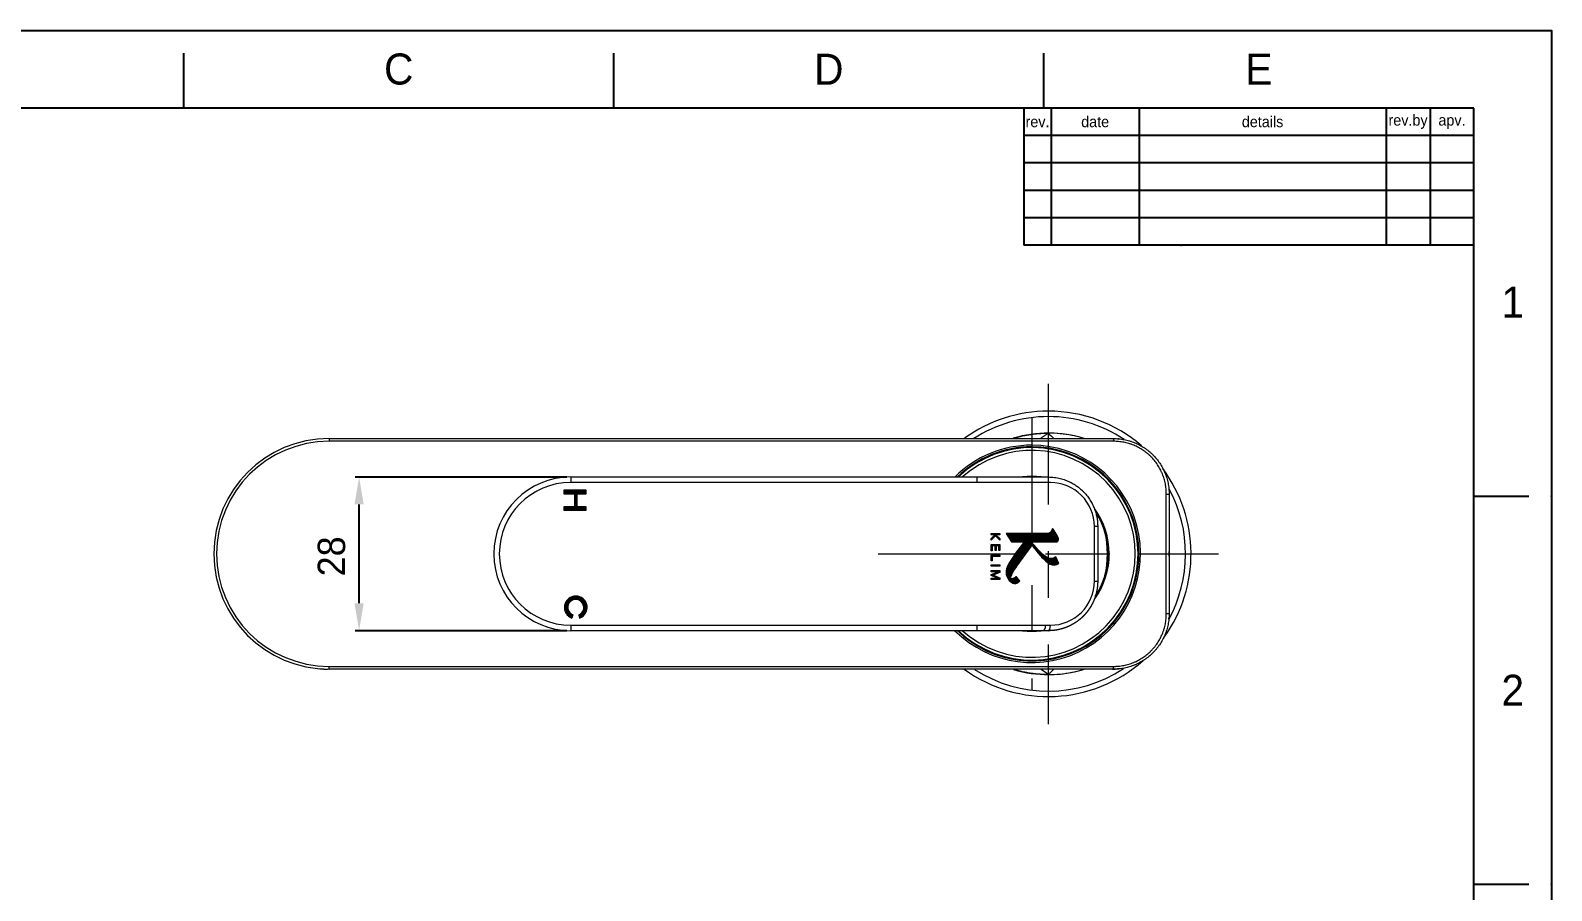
# Model space of a CAD drawing. Extents: x 8750 to 9170, y -15794 to -15200.
# Drawn here: x 8892.7 to 9169.8, y -15356.4 to -15199.7 of the extents above; entities that cross this region are included whole.
import ezdxf

# ---------------------------------------------------------------- set-up
doc = ezdxf.new("R2010")
doc.units = 0
doc.header["$MEASUREMENT"] = 0
doc.linetypes.add('CENTER', pattern=[47.5, 22, -8.5, 8.5, -8.5])
doc.linetypes.add('HIDDEN2', pattern=[4.7625, 3.175, -1.5875])
doc.layers.get('0').update_dxf_attribs({"linetype": 'CONTINUOUS'})
doc.layers.get('DEFPOINTS').update_dxf_attribs({"linetype": 'CONTINUOUS'})
doc.layers.add('1', color=4, linetype='HIDDEN2', lineweight=13)
doc.layers.add('5', color=2, linetype='CONTINUOUS', lineweight=9)
doc.layers.add('FORM', color=7, linetype='CONTINUOUS')
doc.layers.add('TEXT', color=2, linetype='CONTINUOUS')
doc.styles.get("Standard").update_dxf_attribs({"font": 'Gulim.ttf'})
doc.dimstyles.new('STANDARD$0', dxfattribs={"dimtxt": 3.5, "dimasz": 2.5, "dimexe": 0.7, "dimexo": 0.7, "dimgap": 0.5, "dimtad": 3, "dimdec": 4, "dimdsep": 46, "dimtxsty": 'Standard', "dimcen": 0, "dimclrd": 2, "dimclre": 2, "dimclrt": 4, "dimadec": 0, "dimazin": 0, "dimtp": 0.2, "dimtm": 0.1, "dimtfac": 0.5, "dimtdec": 4, "dimtmove": 1, "dimatfit": 3, "dimfxl": 0, "dimtolj": 1, "dimarcsym": 0})
pattern_1 = [(315, (20837.16543, -4198.61843), (0.08838834765, 0.08838834765), [])]

# ---------------------------------------------------------------- blocks, each defined once
blk = doc.blocks.new('*D12')
at = {"layer": '5', "color": 2, "lineweight": -2}
for p, q in [((8990.45, -15281.05), (8951.91, -15281.05)), ((8952.61, -15304.05), (8952.61, -15286.05)), ((8990.45, -15309.05), (8951.91, -15309.05))]:
    blk.add_line(p, q, dxfattribs=at)
at = {"layer": '5', "color": 2}
for points in [[(8951.77, -15286.05), (8953.44, -15286.05), (8952.61, -15281.05)], [(8951.77, -15304.05), (8953.44, -15304.05), (8952.61, -15309.05)]]:
    blk.add_solid(points, dxfattribs=at)
at = {"layer": 'DEFPOINTS', "color": 0}
for p in [(8952.61, -15281.05), (8991.15, -15281.05), (8991.15, -15309.05)]:
    blk.add_point(p, dxfattribs=at)
at = {"layer": '5', "color": 4, "insert": (8947.6, -15295.51), "char_height": 5, "attachment_point": 5, "rotation": 90}
blk.add_mtext('\\A1;28', dxfattribs=at)

msp = doc.modelspace()

# ---------------------------------------------------------------- hatches: boundary and pattern name
at = {"layer": '5', "linetype": 'Continuous'}
h = msp.add_hatch(dxfattribs=at)
h.set_pattern_fill('ANSI31', color=256, scale=0.21, angle=-90)
h.set_pattern_definition([(315, (29559.00006, 252.030964), (0.018561553006, 0.018561553006), [])])
h.paths.add_polyline_path([(8991.845, -15286.495), (8989.922, -15286.495), (8989.922, -15287.121), (8993.989, -15287.121), (8993.989, -15286.495), (8992.313, -15286.495), (8992.313, -15284.104), (8993.989, -15284.104), (8993.989, -15283.478), (8989.922, -15283.478), (8989.922, -15284.104), (8991.845, -15284.104)])
at = {"layer": '5'}
h = msp.add_hatch(dxfattribs=at)
h.set_pattern_fill('ANSI31', color=256, angle=-90)
h.set_pattern_definition(pattern_1)
h.paths.add_polyline_path([(9068.443, -15291.559), (9067.728, -15291.559), (9067.728, -15291.321), (9069.33, -15291.321), (9069.33, -15291.559), (9068.615, -15291.559), (9069.33, -15292.261), (9069.33, -15292.56), (9068.536, -15291.769), (9067.728, -15292.562), (9067.728, -15292.263)])
h = msp.add_hatch(dxfattribs=at)
h.set_pattern_fill('ANSI31', color=256, angle=-90)
h.set_pattern_definition(pattern_1)
h.paths.add_polyline_path([(9069.131, -15294.469), (9069.131, -15293.599), (9068.66, -15293.599), (9068.66, -15294.446), (9068.458, -15294.446), (9068.458, -15293.599), (9067.931, -15293.599), (9067.931, -15294.487), (9067.728, -15294.487), (9067.728, -15293.363), (9069.33, -15293.363), (9069.33, -15294.469)])
h = msp.add_hatch(dxfattribs=at)
h.set_pattern_fill('ANSI31', color=256, angle=-90)
h.set_pattern_definition(pattern_1)
h.paths.add_polyline_path([(9067.728, -15295.285), (9069.33, -15295.285), (9069.33, -15295.522), (9067.931, -15295.522), (9067.931, -15296.297), (9067.728, -15296.297)])
h = msp.add_hatch(dxfattribs=at)
h.set_pattern_fill('ANSI31', color=256, angle=-90)
h.set_pattern_definition(pattern_1)
h.paths.add_polyline_path([(9067.726, -15297.079), (9069.33, -15297.079), (9069.33, -15297.313), (9067.726, -15297.313)])
h = msp.add_hatch(dxfattribs=at)
h.set_pattern_fill('ANSI31', color=256, angle=-90)
h.set_pattern_definition(pattern_1)
h.paths.add_polyline_path([(9067.728, -15299.491), (9068.949, -15299.491), (9067.728, -15299.008), (9067.728, -15298.81), (9068.943, -15298.332), (9067.728, -15298.332), (9067.728, -15298.094), (9069.331, -15298.094), (9069.331, -15298.421), (9068.088, -15298.914), (9069.331, -15299.399), (9069.331, -15299.732), (9067.728, -15299.732)])
at = {"layer": '5', "linetype": 'Continuous'}
h = msp.add_hatch(dxfattribs=at)
h.set_pattern_fill('ANSI31', color=256, scale=0.2, angle=-90)
h.set_pattern_definition([(315, (28586.029007, -507.26458), (0.01767766953, 0.01767766953), [])])
h.paths.add_polyline_path([(8992.631, -15306.153), (8992.775, -15306.74, 5.7439115), (8991.382, -15306.74), (8991.526, -15306.153, -5.0937924)])

# ---------------------------------------------------------------- linework, layer by layer
for p, q in [((8920.658, -15213.835), (8920.658, -15203.835)), ((8999.001, -15213.835), (8999.001, -15203.835)), ((9077.345, -15213.835), (9077.345, -15203.835)), ((9155.688, -15213.835), (8763.971, -15213.835)), ((9155.688, -15779.492), (9155.688, -15213.835)), ((9155.688, -15284.542), (9165.688, -15284.542)), ((9155.688, -15355.249), (9165.688, -15355.249))]:
    msp.add_line(p, q)
at = {"color": 2, "lineweight": 0}
for p, q in [((9067.728, -15291.559), (9067.728, -15291.321)), ((9067.728, -15291.321), (9069.33, -15291.321)), ((9067.728, -15292.263), (9068.443, -15291.559)), ((9068.443, -15291.559), (9067.728, -15291.559)), ((9068.536, -15291.769), (9067.728, -15292.562)), ((9067.728, -15292.562), (9067.728, -15292.263)), ((9069.33, -15292.56), (9068.536, -15291.769)), ((9069.33, -15291.559), (9068.615, -15291.559)), ((9068.615, -15291.559), (9069.33, -15292.261)), ((9069.33, -15291.321), (9069.33, -15291.559)), ((9069.33, -15292.261), (9069.33, -15292.56))]:
    msp.add_line(p, q, dxfattribs=at)
msp.add_lwpolyline([(8749.829, -15199.694), (9169.829, -15199.694), (9169.829, -15793.633), (8749.829, -15793.633)], close=True)
for points in [[(9069.131, -15294.469), (9069.131, -15293.599), (9068.66, -15293.599), (9068.66, -15294.446), (9068.458, -15294.446), (9068.458, -15293.599), (9067.931, -15293.599), (9067.931, -15294.487), (9067.728, -15294.487), (9067.728, -15293.363), (9069.33, -15293.363), (9069.33, -15294.469), (9069.131, -15294.469)], [(9067.728, -15295.285), (9069.33, -15295.285), (9069.33, -15295.522), (9067.931, -15295.522), (9067.931, -15296.297), (9067.728, -15296.297), (9067.728, -15295.285)], [(9067.726, -15297.079), (9069.33, -15297.079), (9069.33, -15297.313), (9067.726, -15297.313), (9067.726, -15297.079)], [(9067.728, -15299.491), (9068.949, -15299.491), (9067.728, -15299.008), (9067.728, -15298.81), (9068.943, -15298.332), (9067.728, -15298.332), (9067.728, -15298.094), (9069.331, -15298.094), (9069.331, -15298.421), (9068.088, -15298.914), (9069.331, -15299.399), (9069.331, -15299.732), (9067.728, -15299.732), (9067.728, -15299.491)]]:
    msp.add_lwpolyline(points, dxfattribs=at)
msp.add_open_spline([(9073.757, -15292.857), (9072.466, -15292.857), (9071.471, -15292.857), (9071.471, -15292.857), (9071.471, -15292.857), (9070.473, -15291.344), (9070.473, -15291.344), (9070.473, -15291.344), (9077.682, -15291.344), (9077.682, -15291.344), (9078.148, -15291.344), (9078.453, -15291.24), (9078.607, -15291.033), (9078.757, -15290.828), (9078.862, -15290.619), (9078.924, -15290.406), (9078.924, -15290.406), (9079.498, -15291.284), (9079.498, -15291.284), (9079.619, -15291.465), (9079.724, -15291.641), (9079.814, -15291.813), (9079.936, -15292.043), (9079.997, -15292.255), (9079.997, -15292.448), (9079.997, -15292.721), (9079.831, -15292.857), (9079.498, -15292.857), (9079.498, -15292.857), (9075.076, -15292.857), (9075.076, -15292.857), (9075.454, -15293.325), (9075.842, -15293.784), (9076.243, -15294.235), (9076.703, -15294.755), (9077.579, -15295.627), (9078.291, -15295.867), (9078.712, -15296.002), (9079.171, -15295.901), (9079.497, -15295.604), (9079.497, -15295.604), (9080.091, -15296.833), (9080.091, -15296.833), (9079.59, -15297.156), (9078.956, -15297.184), (9078.429, -15296.904), (9077.87, -15296.614), (9077.017, -15295.744), (9076.627, -15295.283), (9076.129, -15294.692), (9075.648, -15294.087), (9075.187, -15293.466), (9075.187, -15293.466), (9072.436, -15297.27), (9072.436, -15297.27), (9072.151, -15297.707), (9071.888, -15298.131), (9071.649, -15298.539), (9071.43, -15298.958), (9071.322, -15299.3), (9071.322, -15299.565), (9071.322, -15299.567), (9071.322, -15299.57), (9071.322, -15299.572), (9071.361, -15299.577), (9071.402, -15299.579), (9071.443, -15299.579), (9071.773, -15299.579), (9072.062, -15299.415), (9072.242, -15299.164), (9072.242, -15299.164), (9072.94, -15299.992), (9072.94, -15299.992), (9072.94, -15299.992), (9072.824, -15300.184), (9072.449, -15300.367), (9072.17, -15300.505), (9071.779, -15300.531), (9071.422, -15300.233), (9071.422, -15300.233), (9070.715, -15299.725), (9070.542, -15299.016), (9070.481, -15298.806), (9070.45, -15298.571), (9070.45, -15298.31), (9070.45, -15298.009), (9070.58, -15297.597), (9070.843, -15297.074), (9071.444, -15295.874), (9072.839, -15294.017), (9073.757, -15292.857)], degree=3, knots=[0, 0, 0, 0, 1, 1, 1, 2, 2, 2, 3, 3, 3, 4, 4, 4, 5, 5, 5, 6, 6, 6, 7, 7, 7, 8, 8, 8, 9, 9, 9, 10, 10, 10, 11, 11, 11, 12, 12, 12, 13, 13, 13, 14, 14, 14, 15, 15, 15, 16, 16, 16, 17, 17, 17, 18, 18, 18, 19, 19, 19, 20, 20, 20, 21, 21, 21, 22, 22, 22, 23, 23, 23, 24, 24, 24, 25, 25, 25, 26, 26, 26, 27, 27, 27, 28, 28, 28, 29, 29, 29, 30, 30, 30, 30], dxfattribs=at)
for p in [(9102.345, -15238.835), (9169.829, -15284.542), (9169.829, -15355.249)]:
    msp.add_point(p)
at = {"layer": '1', "color": 1, "linetype": 'CENTER', "lineweight": 13}
for p, q in [((9078.156, -15264.049), (9078.156, -15326.049)), ((9075.152, -15270.249), (9075.152, -15319.849)), ((9047.156, -15295.049), (9109.156, -15295.049)), ((9050.352, -15295.049), (9099.952, -15295.049))]:
    msp.add_line(p, q, dxfattribs=at)
at = {"layer": '1', "color": 7, "linetype": 'Continuous', "lineweight": 18}
for p, q in [((8947.152, -15274.049), (9090.018, -15274.049)), ((9064.857, -15278.488), (9065.144, -15278.488)), ((9085.16, -15278.488), (9085.447, -15278.488)), ((8991.151, -15281.049), (9065.14, -15281.049)), ((9065.14, -15281.049), (9077.253, -15281.049)), ((9077.253, -15281.049), (9078.151, -15281.049)), ((9100.152, -15284.163), (9100.152, -15305.936)), ((9092.34, -15286.162), (9092.328, -15285.818)), ((9093.901, -15290.265), (9093.864, -15289.564)), ((9087.151, -15290.049), (9087.151, -15300.049)), ((9093.864, -15300.535), (9093.901, -15299.833)), ((9092.328, -15304.281), (9092.34, -15303.936)), ((9065.14, -15309.049), (8991.151, -15309.049)), ((9077.253, -15309.049), (9065.14, -15309.049)), ((9078.151, -15309.049), (9077.253, -15309.049)), ((9065.144, -15311.61), (9064.857, -15311.61)), ((9085.447, -15311.61), (9085.16, -15311.61)), ((9090.018, -15316.049), (8947.152, -15316.049)), ((9090.018, -15316.049), (9090.018, -15316.049))]:
    msp.add_line(p, q, dxfattribs=at)
at = {"layer": '1', "color": 1, "linetype": 'Continuous', "lineweight": 13}
for p, q in [((8947.152, -15274.049), (8947.152, -15274.549)), ((9090.02, -15274.549), (8947.152, -15274.549)), ((8991.151, -15281.049), (8991.151, -15282.049)), ((9064.386, -15278.971), (9064.118, -15278.971)), ((9065.14, -15281.049), (9065.14, -15282.049)), ((9086.185, -15278.971), (9085.918, -15278.971)), ((9065.14, -15282.049), (8991.151, -15282.049)), ((9077.644, -15282.049), (9065.14, -15282.049)), ((9078.541, -15282.049), (9077.644, -15282.049)), ((9099.652, -15305.938), (9099.652, -15284.161)), ((9087.151, -15290.049), (9086.541, -15290.049)), ((9086.541, -15300.049), (9086.541, -15290.049)), ((9086.541, -15300.049), (9087.151, -15300.049)), ((8991.151, -15308.049), (8991.151, -15309.049)), ((8991.151, -15308.049), (9065.14, -15308.049)), ((9065.14, -15308.049), (9077.644, -15308.049)), ((9065.14, -15308.049), (9065.14, -15309.049)), ((9077.644, -15308.049), (9078.541, -15308.049)), ((9064.118, -15311.128), (9064.386, -15311.128)), ((9085.918, -15311.128), (9086.185, -15311.128)), ((8947.152, -15316.049), (8947.152, -15315.549)), ((8947.152, -15315.549), (9090.02, -15315.549))]:
    msp.add_line(p, q, dxfattribs=at)
at = {"layer": '1', "color": 7, "linetype": 'Continuous', "lineweight": 18}
for centre, radius, start, end in [((9078.156, -15295.049), 26, 90, 125.92125), ((9078.156, -15295.049), 26, 49.24687, 90), ((9078.156, -15295.049), 22, 72.66375, 106.88062), ((8947.152, -15295.049), 21, 90, 270), ((9075.152, -15295.049), 19.8, 90, 135.00562), ((9075.152, -15295.049), 19.8, 225, 90), ((9075.152, -15295.049), 19.5, 90, 134.15625), ((9075.152, -15295.049), 19.5, 225.84938, 90), ((9075.152, -15295.049), 19.35, 226.35, 133.65), ((8991.151, -15295.049), 14, 90, 180), ((9078.156, -15295.049), 26, 324.27, 36.6975), ((9075.152, -15295.049), 13.9, 326.12063, 32.49), ((8991.151, -15295.049), 14, 180, 270), ((9078.156, -15295.049), 22, 0, 1.11375), ((9078.156, -15295.049), 22, 358.88625, 0), ((9078.156, -15295.049), 26, 233.90438, 311.56313), ((9078.156, -15295.049), 22, 253.305, 287.33625)]:
    msp.add_arc(centre, radius, start, end, dxfattribs=at)
at = {"layer": '1', "color": 1, "linetype": 'Continuous', "lineweight": 13}
for centre, radius, start, end in [((9078.156, -15295.049), 25, 90, 122.90625), ((9078.156, -15295.049), 25, 56.49187, 90), ((8947.152, -15295.049), 20.5, 90, 270), ((9075.152, -15295.049), 18.85, 227.96438, 132.03563), ((9075.152, -15295.049), 14.1, 83.17125, 96.82312), ((8991.151, -15295.049), 13, 90, 270), ((9078.156, -15295.049), 25, 331.39125, 28.17), ((9075.152, -15295.049), 14.1, 324.3375, 35.9775), ((9075.152, -15295.049), 14.1, 263.17688, 276.82875), ((9078.156, -15295.049), 25, 237.40313, 303.22688)]:
    msp.add_arc(centre, radius, start, end, dxfattribs=at)
at = {"layer": '1', "color": 7, "linetype": 'Continuous', "lineweight": 18}
msp.add_ellipse((9074.307, -15295.049), major_axis=(0, 16.126), ratio=0.9063078, start_param=4.4623825, end_param=4.9623956, dxfattribs=at)
at = {"layer": '1', "color": 1, "linetype": 'Continuous', "lineweight": 13}
for centre in [(9077.253, -15308.049), (9078.151, -15308.049)]:
    msp.add_ellipse(centre, major_axis=(0, 1), ratio=0.3907311, start_param=3.1415927, end_param=4.712389, dxfattribs=at)
at = {"layer": '1', "color": 7, "linetype": 'Continuous', "lineweight": 18}
for points, degree, knots in [([(9071.941, -15273.948), (9072.888, -15273.67), (9075.985, -15273.054), (9078.151, -15273.054)], 2, [0, 0, 0, 0.3139525, 1, 1, 1]), ([(9084.362, -15273.949), (9083.73, -15273.763), (9081.69, -15273.262), (9079.591, -15273.053), (9078.152, -15273.053)], 3, [0, 0, 0, 0, 0.3140113, 1, 1, 1, 1]), ([(9090.018, -15274.049), (9090.018, -15274.049), (9090.018, -15274.053), (9090.018, -15274.062), (9090.019, -15274.066), (9090.019, -15274.076), (9090.019, -15274.082), (9090.019, -15274.1), (9090.019, -15274.116), (9090.019, -15274.143), (9090.019, -15274.153), (9090.019, -15274.174), (9090.019, -15274.185), (9090.019, -15274.219), (9090.019, -15274.244), (9090.019, -15274.285), (9090.019, -15274.3), (9090.02, -15274.328), (9090.02, -15274.358), (9090.02, -15274.388), (9090.02, -15274.42), (9090.02, -15274.436), (9090.02, -15274.46), (9090.02, -15274.472), (9090.02, -15274.484), (9090.02, -15274.492), (9090.02, -15274.497), (9090.02, -15274.517), (9090.02, -15274.533), (9090.02, -15274.549)], 3, [0, 0, 0, 0, 0.125, 0.125, 0.1875, 0.1875, 0.25, 0.25, 0.375, 0.375, 0.4375, 0.4375, 0.5, 0.5, 0.625, 0.625, 0.6875, 0.6875, 0.75, 0.8125, 0.8125, 0.875, 0.875, 0.90625, 0.921875, 0.921875, 0.9375, 0.9375, 1, 1, 1, 1]), ([(9090.018, -15274.049), (9090.018, -15274.049), (9090.019, -15274.049), (9090.019, -15274.049), (9090.019, -15274.049), (9090.019, -15274.049)], 3, [0, 0, 0, 0, 0.6890841, 0.6890841, 1, 1, 1, 1]), ([(9090.019, -15274.049), (9090.021, -15274.049), (9090.024, -15274.049), (9090.029, -15274.049), (9090.037, -15274.049), (9090.055, -15274.049), (9090.092, -15274.049), (9090.165, -15274.049), (9090.311, -15274.051), (9090.602, -15274.06), (9090.85, -15274.077), (9091.344, -15274.123), (9091.671, -15274.17), (9092.319, -15274.296), (9092.641, -15274.375), (9093.039, -15274.495), (9093.119, -15274.52), (9093.277, -15274.572), (9093.357, -15274.599), (9093.593, -15274.683), (9093.748, -15274.742), (9094.208, -15274.932), (9094.507, -15275.074), (9095.09, -15275.384), (9095.373, -15275.554), (9095.787, -15275.83), (9095.923, -15275.925), (9096.124, -15276.074), (9096.19, -15276.124), (9096.322, -15276.227), (9096.387, -15276.279), (9096.582, -15276.438), (9096.708, -15276.547), (9096.894, -15276.715), (9096.956, -15276.772), (9097.077, -15276.887), (9097.137, -15276.946), (9097.431, -15277.24), (9097.652, -15277.484), (9098.07, -15277.993), (9098.266, -15278.257), (9098.632, -15278.803), (9098.802, -15279.085), (9099.038, -15279.523), (9099.113, -15279.671), (9099.22, -15279.897), (9099.255, -15279.973), (9099.323, -15280.126), (9099.356, -15280.202), (9099.516, -15280.586), (9099.627, -15280.898), (9099.819, -15281.53), (9099.899, -15281.85), (9100.027, -15282.499), (9100.075, -15282.827), (9100.123, -15283.327), (9100.135, -15283.494), (9100.146, -15283.744), (9100.149, -15283.828), (9100.151, -15283.953), (9100.152, -15284.016), (9100.152, -15284.089), (9100.152, -15284.126), (9100.152, -15284.144), (9100.152, -15284.152), (9100.152, -15284.157), (9100.152, -15284.16), (9100.152, -15284.163)], 3, [0, 0, 0, 0, 0.0004883, 0.0004883, 0.0009766, 0.0019531, 0.0039063, 0.0078125, 0.015625, 0.03125, 0.0625, 0.0625, 0.125, 0.125, 0.1875, 0.1875, 0.203125, 0.203125, 0.21875, 0.21875, 0.25, 0.25, 0.3125, 0.3125, 0.375, 0.375, 0.40625, 0.40625, 0.421875, 0.421875, 0.4375, 0.4375, 0.46875, 0.46875, 0.484375, 0.484375, 0.5, 0.5, 0.5625, 0.5625, 0.625, 0.625, 0.6875, 0.6875, 0.71875, 0.71875, 0.734375, 0.734375, 0.75, 0.75, 0.8125, 0.8125, 0.875, 0.875, 0.9375, 0.9375, 0.96875, 0.96875, 0.984375, 0.984375, 0.9921875, 0.9960938, 0.9980469, 0.9990234, 0.9995117, 0.9995117, 1, 1, 1, 1]), ([(9078.151, -15281.049), (9078.539, -15281.049), (9078.916, -15281.075), (9079.64, -15281.166), (9079.988, -15281.232), (9080.65, -15281.397), (9080.966, -15281.495), (9081.563, -15281.715), (9081.844, -15281.837), (9082.373, -15282.096), (9082.621, -15282.233), (9083.083, -15282.516), (9083.298, -15282.662), (9083.696, -15282.956), (9083.879, -15283.104), (9084.133, -15283.325), (9084.214, -15283.398), (9084.331, -15283.506), (9084.388, -15283.561), (9084.452, -15283.623), (9084.483, -15283.654), (9084.499, -15283.67), (9084.507, -15283.678), (9084.511, -15283.682), (9084.513, -15283.683), (9084.514, -15283.684), (9084.514, -15283.685), (9084.514, -15283.685), (9084.514, -15283.685), (9084.514, -15283.685), (9084.734, -15283.905), (9084.941, -15284.135), (9085.328, -15284.61), (9085.508, -15284.857), (9085.84, -15285.362), (9085.992, -15285.622), (9086.268, -15286.151), (9086.392, -15286.421), (9086.612, -15286.968), (9086.707, -15287.245), (9086.87, -15287.802), (9086.938, -15288.083), (9087.045, -15288.646), (9087.085, -15288.928), (9087.138, -15289.49), (9087.151, -15289.771), (9087.151, -15290.049)], 3, [0, 0, 0, 0, 0.0625, 0.0625, 0.125, 0.125, 0.1875, 0.1875, 0.25, 0.25, 0.3125, 0.3125, 0.375, 0.375, 0.4375, 0.4375, 0.46875, 0.46875, 0.484375, 0.4921875, 0.4960937, 0.4980469, 0.4990234, 0.4995117, 0.4997559, 0.4998779, 0.499939, 0.4999695, 0.4999695, 0.5, 0.5, 0.5625, 0.5625, 0.625, 0.625, 0.6875, 0.6875, 0.75, 0.75, 0.8125, 0.8125, 0.875, 0.875, 0.9375, 0.9375, 1, 1, 1, 1]), ([(9099.652, -15284.161), (9099.668, -15284.161), (9099.684, -15284.161), (9099.709, -15284.161), (9099.717, -15284.161), (9099.733, -15284.161), (9099.741, -15284.161), (9099.765, -15284.161), (9099.781, -15284.161), (9099.813, -15284.162), (9099.843, -15284.162), (9099.873, -15284.162), (9099.902, -15284.162), (9099.916, -15284.162), (9099.957, -15284.162), (9099.982, -15284.162), (9100.016, -15284.162), (9100.027, -15284.162), (9100.048, -15284.162), (9100.058, -15284.162), (9100.085, -15284.163), (9100.101, -15284.163), (9100.12, -15284.163), (9100.125, -15284.163), (9100.135, -15284.163), (9100.139, -15284.163), (9100.148, -15284.163), (9100.152, -15284.163), (9100.152, -15284.163)], 3, [0, 0, 0, 0, 0.0625, 0.0625, 0.09375, 0.09375, 0.125, 0.125, 0.1875, 0.1875, 0.25, 0.3125, 0.3125, 0.375, 0.375, 0.5, 0.5, 0.5625, 0.5625, 0.625, 0.625, 0.75, 0.75, 0.8125, 0.8125, 0.875, 0.875, 1, 1, 1, 1]), ([(9087.151, -15300.049), (9087.151, -15300.065), (9087.151, -15300.095), (9087.15, -15300.141), (9087.15, -15300.187), (9087.149, -15300.233), (9087.148, -15300.279), (9087.146, -15300.324), (9087.145, -15300.37), (9087.143, -15300.416), (9087.141, -15300.462), (9087.139, -15300.508), (9087.136, -15300.555), (9087.134, -15300.601), (9087.131, -15300.647), (9087.128, -15300.693), (9087.124, -15300.739), (9087.121, -15300.785), (9087.117, -15300.831), (9087.112, -15300.878), (9087.108, -15300.924), (9087.103, -15300.97), (9087.099, -15301.016), (9087.093, -15301.063), (9087.088, -15301.109), (9087.082, -15301.155), (9087.077, -15301.201), (9087.071, -15301.248), (9087.064, -15301.294), (9087.058, -15301.34), (9087.051, -15301.386), (9087.044, -15301.433), (9087.036, -15301.479), (9087.029, -15301.525), (9087.021, -15301.572), (9087.013, -15301.618), (9087.005, -15301.664), (9086.996, -15301.71), (9086.987, -15301.757), (9086.978, -15301.803), (9086.969, -15301.849), (9086.959, -15301.895), (9086.95, -15301.942), (9086.939, -15301.988), (9086.929, -15302.034), (9086.919, -15302.08), (9086.908, -15302.126), (9086.897, -15302.172), (9086.885, -15302.218), (9086.874, -15302.264), (9086.862, -15302.31), (9086.85, -15302.356), (9086.838, -15302.402), (9086.825, -15302.448), (9086.812, -15302.494), (9086.799, -15302.54), (9086.786, -15302.586), (9086.772, -15302.632), (9086.758, -15302.678), (9086.744, -15302.723), (9086.73, -15302.769), (9086.715, -15302.815), (9086.7, -15302.86), (9086.685, -15302.906), (9086.67, -15302.951), (9086.654, -15302.997), (9086.639, -15303.042), (9086.622, -15303.087), (9086.606, -15303.133), (9086.589, -15303.178), (9086.572, -15303.223), (9086.555, -15303.268), (9086.538, -15303.313), (9086.52, -15303.358), (9086.502, -15303.403), (9086.484, -15303.448), (9086.466, -15303.493), (9086.447, -15303.538), (9086.428, -15303.583), (9086.409, -15303.627), (9086.389, -15303.672), (9086.37, -15303.716), (9086.35, -15303.761), (9086.33, -15303.805), (9086.309, -15303.849), (9086.288, -15303.893), (9086.267, -15303.938), (9086.246, -15303.982), (9086.225, -15304.026), (9086.203, -15304.069), (9086.181, -15304.113), (9086.159, -15304.157), (9086.136, -15304.2), (9086.113, -15304.244), (9086.09, -15304.287), (9086.067, -15304.331), (9086.044, -15304.374), (9086.02, -15304.417), (9085.996, -15304.46), (9085.972, -15304.503), (9085.947, -15304.546), (9085.922, -15304.588), (9085.897, -15304.631), (9085.872, -15304.674), (9085.846, -15304.716), (9085.821, -15304.758), (9085.795, -15304.8), (9085.768, -15304.842), (9085.742, -15304.884), (9085.715, -15304.926), (9085.688, -15304.968), (9085.66, -15305.009), (9085.633, -15305.051), (9085.605, -15305.092), (9085.577, -15305.133), (9085.549, -15305.175), (9085.52, -15305.216), (9085.491, -15305.256), (9085.462, -15305.297), (9085.433, -15305.338), (9085.404, -15305.378), (9085.374, -15305.418), (9085.344, -15305.459), (9085.313, -15305.499), (9085.283, -15305.538), (9085.252, -15305.578), (9085.221, -15305.618), (9085.19, -15305.657), (9085.158, -15305.697), (9085.127, -15305.736), (9085.095, -15305.775), (9085.063, -15305.814), (9085.03, -15305.852), (9084.997, -15305.891), (9084.964, -15305.929), (9084.931, -15305.967), (9084.898, -15306.006), (9084.864, -15306.043), (9084.83, -15306.081), (9084.796, -15306.119), (9084.762, -15306.156), (9084.727, -15306.193), (9084.692, -15306.231), (9084.657, -15306.267), (9084.622, -15306.304), (9084.586, -15306.341), (9084.551, -15306.377), (9084.515, -15306.413), (9084.479, -15306.449), (9084.443, -15306.485), (9084.406, -15306.52), (9084.368, -15306.556), (9084.331, -15306.592), (9084.292, -15306.628), (9084.253, -15306.665), (9084.213, -15306.701), (9084.173, -15306.737), (9084.132, -15306.774), (9084.091, -15306.811), (9084.049, -15306.847), (9084.006, -15306.884), (9083.963, -15306.921), (9083.919, -15306.957), (9083.875, -15306.994), (9083.83, -15307.031), (9083.784, -15307.068), (9083.738, -15307.105), (9083.691, -15307.142), (9083.644, -15307.179), (9083.596, -15307.215), (9083.547, -15307.252), (9083.497, -15307.289), (9083.447, -15307.326), (9083.397, -15307.362), (9083.345, -15307.399), (9083.293, -15307.436), (9083.24, -15307.472), (9083.187, -15307.508), (9083.133, -15307.545), (9083.078, -15307.581), (9083.023, -15307.617), (9082.967, -15307.652), (9082.91, -15307.688), (9082.853, -15307.723), (9082.795, -15307.759), (9082.736, -15307.794), (9082.676, -15307.829), (9082.616, -15307.864), (9082.555, -15307.898), (9082.494, -15307.932), (9082.431, -15307.966), (9082.368, -15308), (9082.305, -15308.033), (9082.24, -15308.067), (9082.175, -15308.099), (9082.11, -15308.132), (9082.043, -15308.164), (9081.976, -15308.196), (9081.908, -15308.228), (9081.839, -15308.259), (9081.77, -15308.29), (9081.7, -15308.32), (9081.629, -15308.35), (9081.558, -15308.38), (9081.486, -15308.409), (9081.413, -15308.437), (9081.339, -15308.466), (9081.265, -15308.493), (9081.19, -15308.521), (9081.115, -15308.547), (9081.038, -15308.574), (9080.961, -15308.599), (9080.883, -15308.625), (9080.805, -15308.649), (9080.726, -15308.673), (9080.646, -15308.697), (9080.565, -15308.719), (9080.484, -15308.742), (9080.402, -15308.763), (9080.32, -15308.784), (9080.237, -15308.804), (9080.153, -15308.824), (9080.068, -15308.843), (9079.983, -15308.861), (9079.897, -15308.878), (9079.811, -15308.895), (9079.723, -15308.911), (9079.636, -15308.926), (9079.547, -15308.94), (9079.458, -15308.954), (9079.369, -15308.967), (9079.278, -15308.979), (9079.187, -15308.99), (9079.096, -15309), (9079.004, -15309.009), (9078.911, -15309.017), (9078.818, -15309.025), (9078.724, -15309.031), (9078.63, -15309.037), (9078.535, -15309.041), (9078.44, -15309.045), (9078.344, -15309.047), (9078.247, -15309.049), (9078.183, -15309.049), (9078.151, -15309.049)], 3, [0, 0, 0, 0, 0.0031291, 0.0062607, 0.0093948, 0.0125314, 0.0156706, 0.0188124, 0.0219567, 0.0251036, 0.0282532, 0.0314053, 0.0345601, 0.0377175, 0.0408775, 0.0440402, 0.0472056, 0.0503737, 0.0535445, 0.056718, 0.0598942, 0.0630731, 0.0662548, 0.0694393, 0.0726266, 0.0758166, 0.0790094, 0.0822051, 0.0854036, 0.0886049, 0.091809, 0.095016, 0.0982259, 0.1014387, 0.1046544, 0.107873, 0.1110945, 0.1143189, 0.1175463, 0.1207766, 0.12401, 0.1272462, 0.1304855, 0.1337278, 0.1369731, 0.1402214, 0.1434728, 0.1467272, 0.1499847, 0.1532453, 0.1565089, 0.1597756, 0.1630455, 0.1663184, 0.1695945, 0.1728738, 0.1761562, 0.1794417, 0.1827304, 0.1860224, 0.1893175, 0.1926158, 0.1959173, 0.1992221, 0.2025301, 0.2058414, 0.2091559, 0.2124737, 0.2157948, 0.2191192, 0.2224469, 0.225778, 0.2291123, 0.23245, 0.235791, 0.2391354, 0.2424832, 0.2458344, 0.2491889, 0.2525469, 0.2559083, 0.259273, 0.2626413, 0.266013, 0.2693881, 0.2727667, 0.2761488, 0.2795343, 0.2829234, 0.286316, 0.289712, 0.2931117, 0.2965148, 0.2999215, 0.3033318, 0.3067456, 0.310163, 0.313584, 0.3170086, 0.3204368, 0.3238686, 0.3273041, 0.3307432, 0.3341859, 0.3376323, 0.3410824, 0.3445361, 0.3479935, 0.3514546, 0.3549195, 0.358388, 0.3618603, 0.3653363, 0.368816, 0.3722995, 0.3757868, 0.3792778, 0.3827726, 0.3862712, 0.3897736, 0.3932799, 0.3967899, 0.4003037, 0.4038214, 0.407343, 0.4108684, 0.4143977, 0.4179308, 0.4214678, 0.4250087, 0.4285535, 0.4321023, 0.4356549, 0.4392115, 0.442772, 0.4463364, 0.4499048, 0.4534772, 0.4570535, 0.4606339, 0.4642182, 0.4678065, 0.4713988, 0.4749951, 0.4785954, 0.4821998, 0.4858082, 0.4894207, 0.4929832, 0.4965824, 0.5002183, 0.5038909, 0.5076003, 0.5113464, 0.5151293, 0.5189489, 0.5228054, 0.5266986, 0.5306287, 0.5345955, 0.5385993, 0.5426398, 0.5467173, 0.5508315, 0.5549827, 0.5591708, 0.5633957, 0.5676576, 0.5719563, 0.576292, 0.5806646, 0.5850742, 0.5895207, 0.5940042, 0.5985246, 0.603082, 0.6076763, 0.6123077, 0.616976, 0.6216814, 0.6264237, 0.6312031, 0.6360195, 0.6408729, 0.6457633, 0.6506907, 0.6556552, 0.6606568, 0.6656954, 0.670771, 0.6758838, 0.6810336, 0.6862204, 0.6914444, 0.6967054, 0.7020035, 0.7073387, 0.712711, 0.7181204, 0.7235669, 0.7290505, 0.7345712, 0.7401291, 0.745724, 0.7513561, 0.7570253, 0.7627317, 0.7684752, 0.7742558, 0.7800736, 0.7859285, 0.7918206, 0.7977498, 0.8037162, 0.8097197, 0.8157604, 0.8218383, 0.8279533, 0.8341056, 0.8402949, 0.8465215, 0.8527853, 0.8590862, 0.8654243, 0.8717997, 0.8782122, 0.8846619, 0.8911488, 0.8976729, 0.9042342, 0.9108327, 0.9174684, 0.9241413, 0.9308515, 0.9375988, 0.9443834, 0.9512052, 0.9580642, 0.9649604, 0.9718939, 0.9788646, 0.9858725, 0.9929176, 1, 1, 1, 1]), ([(9100.152, -15305.936), (9100.152, -15305.939), (9100.152, -15305.941), (9100.152, -15305.947), (9100.152, -15305.954), (9100.152, -15305.973), (9100.152, -15306.009), (9100.152, -15306.082), (9100.15, -15306.229), (9100.141, -15306.52), (9100.123, -15306.768), (9100.077, -15307.262), (9100.029, -15307.588), (9099.901, -15308.236), (9099.822, -15308.557), (9099.701, -15308.956), (9099.676, -15309.035), (9099.624, -15309.194), (9099.597, -15309.273), (9099.512, -15309.509), (9099.452, -15309.664), (9099.262, -15310.124), (9099.12, -15310.423), (9098.808, -15311.004), (9098.637, -15311.288), (9098.361, -15311.701), (9098.265, -15311.836), (9098.116, -15312.037), (9098.065, -15312.103), (9097.962, -15312.235), (9097.91, -15312.3), (9097.751, -15312.494), (9097.641, -15312.621), (9097.473, -15312.806), (9097.416, -15312.868), (9097.3, -15312.989), (9097.242, -15313.048), (9096.947, -15313.342), (9096.702, -15313.563), (9096.192, -15313.979), (9095.928, -15314.174), (9095.382, -15314.539), (9095.099, -15314.709), (9094.661, -15314.943), (9094.512, -15315.018), (9094.286, -15315.125), (9094.21, -15315.16), (9094.057, -15315.228), (9093.98, -15315.26), (9093.596, -15315.419), (9093.284, -15315.53), (9092.652, -15315.72), (9092.332, -15315.8), (9091.683, -15315.927), (9091.354, -15315.975), (9090.854, -15316.022), (9090.687, -15316.033), (9090.437, -15316.044), (9090.353, -15316.047), (9090.228, -15316.049), (9090.165, -15316.05), (9090.092, -15316.05), (9090.055, -15316.05), (9090.037, -15316.049), (9090.029, -15316.049), (9090.024, -15316.049), (9090.021, -15316.049), (9090.019, -15316.049)], 3, [0, 0, 0, 0, 0.0004883, 0.0004883, 0.0009766, 0.0019531, 0.0039063, 0.0078125, 0.015625, 0.03125, 0.0625, 0.0625, 0.125, 0.125, 0.1875, 0.1875, 0.203125, 0.203125, 0.21875, 0.21875, 0.25, 0.25, 0.3125, 0.3125, 0.375, 0.375, 0.40625, 0.40625, 0.421875, 0.421875, 0.4375, 0.4375, 0.46875, 0.46875, 0.484375, 0.484375, 0.5, 0.5, 0.5625, 0.5625, 0.625, 0.625, 0.6875, 0.6875, 0.71875, 0.71875, 0.734375, 0.734375, 0.75, 0.75, 0.8125, 0.8125, 0.875, 0.875, 0.9375, 0.9375, 0.96875, 0.96875, 0.984375, 0.984375, 0.9921875, 0.9960938, 0.9980469, 0.9990234, 0.9995117, 0.9995117, 1, 1, 1, 1]), ([(9099.652, -15305.938), (9099.668, -15305.938), (9099.684, -15305.938), (9099.709, -15305.937), (9099.717, -15305.937), (9099.733, -15305.937), (9099.741, -15305.937), (9099.765, -15305.937), (9099.781, -15305.937), (9099.813, -15305.937), (9099.843, -15305.937), (9099.873, -15305.937), (9099.902, -15305.937), (9099.916, -15305.937), (9099.957, -15305.937), (9099.982, -15305.937), (9100.016, -15305.936), (9100.027, -15305.936), (9100.048, -15305.936), (9100.058, -15305.936), (9100.085, -15305.936), (9100.101, -15305.936), (9100.12, -15305.936), (9100.125, -15305.936), (9100.135, -15305.936), (9100.139, -15305.936), (9100.148, -15305.936), (9100.152, -15305.936), (9100.152, -15305.936)], 3, [0, 0, 0, 0, 0.0625, 0.0625, 0.09375, 0.09375, 0.125, 0.125, 0.1875, 0.1875, 0.25, 0.3125, 0.3125, 0.375, 0.375, 0.5, 0.5, 0.5625, 0.5625, 0.625, 0.625, 0.75, 0.75, 0.8125, 0.8125, 0.875, 0.875, 1, 1, 1, 1]), ([(9100.152, -15305.936), (9100.152, -15305.936), (9100.152, -15305.936), (9100.152, -15305.936), (9100.152, -15305.936), (9100.152, -15305.936)], 3, [0, 0, 0, 0, 0.7196863, 0.7196863, 1, 1, 1, 1]), ([(9078.152, -15317.045), (9075.986, -15317.045), (9072.888, -15316.429), (9071.941, -15316.15)], 2, [0, 0, 0, 0.6859298, 1, 1, 1]), ([(9078.152, -15317.046), (9079.591, -15317.046), (9081.69, -15316.837), (9083.73, -15316.336), (9084.362, -15316.15)], 3, [0, 0, 0, 0, 0.6859887, 1, 1, 1, 1]), ([(9090.018, -15316.049), (9090.018, -15316.049), (9090.018, -15316.043), (9090.019, -15316.024), (9090.019, -15316.005), (9090.019, -15315.998), (9090.019, -15315.982), (9090.019, -15315.966), (9090.019, -15315.946), (9090.019, -15315.925), (9090.019, -15315.914), (9090.019, -15315.879), (9090.019, -15315.854), (9090.019, -15315.813), (9090.019, -15315.799), (9090.02, -15315.77), (9090.02, -15315.755), (9090.02, -15315.71), (9090.02, -15315.679), (9090.02, -15315.639), (9090.02, -15315.631), (9090.02, -15315.618), (9090.02, -15315.614), (9090.02, -15315.606), (9090.02, -15315.602), (9090.02, -15315.582), (9090.02, -15315.566), (9090.02, -15315.549)], 3, [0, 0, 0, 0, 0.125, 0.25, 0.25, 0.3125, 0.3125, 0.375, 0.4375, 0.4375, 0.5, 0.5, 0.625, 0.625, 0.6875, 0.6875, 0.75, 0.75, 0.875, 0.875, 0.90625, 0.90625, 0.921875, 0.921875, 0.9375, 0.9375, 1, 1, 1, 1]), ([(9090.019, -15316.049), (9090.019, -15316.049), (9090.019, -15316.049), (9090.019, -15316.049), (9090.018, -15316.049), (9090.018, -15316.049)], 3, [0, 0, 0, 0, 0.3109158, 0.3109158, 1, 1, 1, 1])]:
    msp.add_open_spline(points, degree=degree, knots=knots, dxfattribs=at)
for points, degree in [([(9078.152, -15273.053), (9076.735, -15274.05)], 1), ([(9078.152, -15273.053), (9078.485, -15273.386), (9078.818, -15273.718), (9079.151, -15274.05)], 3), ([(9090.018, -15274.049), (9090.018, -15274.049), (9090.018, -15274.049), (9090.018, -15274.049)], 3), ([(9090.972, -15274.087), (9090.886, -15274.09), (9090.8, -15274.093)], 2), ([(9100.152, -15284.163), (9100.152, -15284.163), (9100.152, -15284.163), (9100.152, -15284.163)], 3), ([(9100.152, -15305.936), (9100.152, -15305.936), (9100.152, -15305.936), (9100.152, -15305.936)], 3), ([(9100.113, -15306.883), (9100.111, -15306.789), (9100.109, -15306.695)], 2), ([(8945.452, -15315.975), (8946.136, -15316.043), (8946.824, -15316.042)], 2), ([(9078.152, -15317.046), (9077.679, -15316.713), (9077.207, -15316.381), (9076.735, -15316.048)], 3), ([(9078.152, -15317.046), (9079.151, -15316.048)], 1), ([(9090.8, -15316.006), (9090.886, -15316.009), (9090.972, -15316.012)], 2)]:
    msp.add_open_spline(points, degree=degree, dxfattribs=at)
at = {"layer": '1', "color": 1, "linetype": 'Continuous', "lineweight": 13}
for points, knots in [([(9099.652, -15284.161), (9099.652, -15284.081), (9099.652, -15284.002), (9099.649, -15283.842), (9099.646, -15283.763), (9099.636, -15283.524), (9099.625, -15283.366), (9099.58, -15282.895), (9099.535, -15282.585), (9099.415, -15281.971), (9099.341, -15281.667), (9099.161, -15281.068), (9099.056, -15280.771), (9098.906, -15280.406), (9098.875, -15280.333), (9098.81, -15280.187), (9098.777, -15280.115), (9098.675, -15279.899), (9098.604, -15279.758), (9098.381, -15279.34), (9098.22, -15279.071), (9097.873, -15278.551), (9097.687, -15278.299), (9097.29, -15277.815), (9097.079, -15277.581), (9096.8, -15277.301), (9096.743, -15277.246), (9096.628, -15277.136), (9096.569, -15277.082), (9096.392, -15276.921), (9096.272, -15276.817), (9096.087, -15276.666), (9096.025, -15276.616), (9095.899, -15276.519), (9095.709, -15276.375), (9095.515, -15276.238), (9095.121, -15275.976), (9094.851, -15275.815), (9094.296, -15275.52), (9094.011, -15275.385), (9093.573, -15275.205), (9093.425, -15275.149), (9093.2, -15275.069), (9093.124, -15275.044), (9092.973, -15274.994), (9092.897, -15274.971), (9092.518, -15274.857), (9092.211, -15274.782), (9091.594, -15274.663), (9091.283, -15274.619), (9090.655, -15274.56), (9090.339, -15274.547), (9090.02, -15274.549)], [0, 0, 0, 0, 0.015625, 0.015625, 0.03125, 0.03125, 0.0625, 0.0625, 0.125, 0.125, 0.1875, 0.1875, 0.25, 0.25, 0.265625, 0.265625, 0.28125, 0.28125, 0.3125, 0.3125, 0.375, 0.375, 0.4375, 0.4375, 0.5, 0.5, 0.515625, 0.515625, 0.53125, 0.53125, 0.5625, 0.5625, 0.578125, 0.578125, 0.59375, 0.625, 0.625, 0.6875, 0.6875, 0.75, 0.75, 0.78125, 0.78125, 0.796875, 0.796875, 0.8125, 0.8125, 0.875, 0.875, 0.9375, 0.9375, 1, 1, 1, 1]), ([(9086.541, -15290.049), (9086.541, -15287.949), (9085.683, -15285.877), (9082.714, -15282.908), (9080.643, -15282.049), (9078.541, -15282.049)], [0, 0, 0, 0, 0.5, 0.5, 1, 1, 1, 1]), ([(9078.541, -15308.049), (9080.642, -15308.049), (9082.713, -15307.191), (9085.683, -15304.222), (9086.541, -15302.151), (9086.541, -15300.049)], [0, 0, 0, 0, 0.5, 0.5, 1, 1, 1, 1]), ([(9090.02, -15315.549), (9090.1, -15315.55), (9090.18, -15315.55), (9090.339, -15315.547), (9090.419, -15315.544), (9090.657, -15315.534), (9090.815, -15315.524), (9091.286, -15315.48), (9091.597, -15315.435), (9092.211, -15315.316), (9092.515, -15315.242), (9093.115, -15315.064), (9093.411, -15314.959), (9093.777, -15314.81), (9093.85, -15314.779), (9093.996, -15314.715), (9094.068, -15314.682), (9094.284, -15314.581), (9094.426, -15314.51), (9094.844, -15314.288), (9095.113, -15314.127), (9095.635, -15313.781), (9095.886, -15313.596), (9096.372, -15313.2), (9096.606, -15312.99), (9096.887, -15312.711), (9096.942, -15312.654), (9097.052, -15312.539), (9097.107, -15312.481), (9097.267, -15312.304), (9097.372, -15312.184), (9097.523, -15312), (9097.573, -15311.937), (9097.671, -15311.812), (9097.816, -15311.622), (9097.952, -15311.428), (9098.216, -15311.035), (9098.377, -15310.765), (9098.674, -15310.211), (9098.809, -15309.927), (9098.99, -15309.489), (9099.047, -15309.341), (9099.127, -15309.116), (9099.153, -15309.041), (9099.202, -15308.89), (9099.226, -15308.814), (9099.34, -15308.434), (9099.415, -15308.128), (9099.536, -15307.511), (9099.581, -15307.2), (9099.64, -15306.573), (9099.654, -15306.256), (9099.652, -15305.938)], [0, 0, 0, 0, 0.015625, 0.015625, 0.03125, 0.03125, 0.0625, 0.0625, 0.125, 0.125, 0.1875, 0.1875, 0.25, 0.25, 0.265625, 0.265625, 0.28125, 0.28125, 0.3125, 0.3125, 0.375, 0.375, 0.4375, 0.4375, 0.5, 0.5, 0.515625, 0.515625, 0.53125, 0.53125, 0.5625, 0.5625, 0.578125, 0.578125, 0.59375, 0.625, 0.625, 0.6875, 0.6875, 0.75, 0.75, 0.78125, 0.78125, 0.796875, 0.796875, 0.8125, 0.8125, 0.875, 0.875, 0.9375, 0.9375, 1, 1, 1, 1])]:
    msp.add_open_spline(points, degree=3, knots=knots, dxfattribs=at)
msp.add_open_spline([(9089.862, -15316.049), (9090.181, -15316.049), (9090.499, -15316.034), (9090.817, -15316.005)], degree=3, dxfattribs=at)
at = {"layer": '5', "linetype": 'Continuous'}
for p, q in [((9070.543, -15291.344), (9072.056, -15292.857)), ((9070.679, -15291.657), (9071.879, -15292.857)), ((9070.72, -15291.344), (9072.232, -15292.857)), ((9070.897, -15291.344), (9072.409, -15292.857)), ((9071.022, -15292.177), (9071.702, -15292.857)), ((9071.074, -15291.344), (9072.586, -15292.857)), ((9071.25, -15291.344), (9072.763, -15292.857)), ((9071.365, -15292.696), (9071.525, -15292.857)), ((9071.427, -15291.344), (9072.939, -15292.857)), ((9071.604, -15291.344), (9073.116, -15292.857)), ((9071.781, -15291.344), (9073.293, -15292.857)), ((9071.957, -15291.344), (9073.47, -15292.857)), ((9072.134, -15291.344), (9073.647, -15292.857)), ((9072.311, -15291.344), (9074.871, -15293.904)), ((9072.488, -15291.344), (9074.945, -15293.801)), ((9072.665, -15291.344), (9075.019, -15293.699)), ((9072.841, -15291.344), (9075.093, -15293.596)), ((9073.018, -15291.344), (9075.167, -15293.494)), ((9073.195, -15291.344), (9078.924, -15297.073)), ((9073.372, -15291.344), (9076.096, -15294.068)), ((9073.548, -15291.344), (9075.142, -15292.937)), ((9073.725, -15291.344), (9075.237, -15292.857)), ((9073.902, -15291.344), (9075.414, -15292.857)), ((9074.079, -15291.344), (9075.591, -15292.857)), ((9074.256, -15291.344), (9075.768, -15292.857)), ((9074.432, -15291.344), (9075.945, -15292.857)), ((9074.609, -15291.344), (9076.121, -15292.857)), ((9074.786, -15291.344), (9076.298, -15292.857)), ((9074.963, -15291.344), (9076.475, -15292.857)), ((9075.139, -15291.344), (9076.652, -15292.857)), ((9075.316, -15291.344), (9076.828, -15292.857)), ((9075.493, -15291.344), (9077.005, -15292.857)), ((9075.67, -15291.344), (9077.182, -15292.857)), ((9075.847, -15291.344), (9077.359, -15292.857)), ((9076.023, -15291.344), (9077.536, -15292.857)), ((9076.2, -15291.344), (9077.712, -15292.857)), ((9076.377, -15291.344), (9077.889, -15292.857)), ((9076.554, -15291.344), (9078.066, -15292.857)), ((9076.73, -15291.344), (9078.243, -15292.857)), ((9076.907, -15291.344), (9078.419, -15292.857)), ((9077.084, -15291.344), (9078.596, -15292.857)), ((9077.261, -15291.344), (9078.773, -15292.857)), ((9077.438, -15291.344), (9078.95, -15292.857)), ((9077.614, -15291.344), (9079.127, -15292.857)), ((9077.789, -15291.342), (9079.303, -15292.857)), ((9077.954, -15291.331), (9079.48, -15292.857)), ((9078.107, -15291.307), (9079.646, -15292.846)), ((9078.248, -15291.271), (9079.784, -15292.807)), ((9078.374, -15291.22), (9079.891, -15292.737)), ((9078.484, -15291.154), (9079.963, -15292.632)), ((9078.577, -15291.07), (9079.995, -15292.488)), ((9078.653, -15290.968), (9079.986, -15292.301)), ((9078.722, -15290.861), (9079.926, -15292.065)), ((9078.786, -15290.748), (9079.772, -15291.734)), ((9078.843, -15290.628), (9079.497, -15291.282)), ((9078.893, -15290.502), (9079.164, -15290.772)), ((9071.828, -15295.458), (9072.941, -15296.571)), ((9071.9, -15295.353), (9073.015, -15296.468)), ((9071.972, -15295.248), (9073.09, -15296.366)), ((9072.045, -15295.144), (9073.164, -15296.263)), ((9072.118, -15295.04), (9073.238, -15296.16)), ((9072.191, -15294.936), (9073.312, -15296.058)), ((9072.264, -15294.833), (9073.386, -15295.955)), ((9072.338, -15294.73), (9073.461, -15295.853)), ((9072.412, -15294.628), (9073.535, -15295.75)), ((9072.487, -15294.525), (9073.609, -15295.648)), ((9072.561, -15294.423), (9073.683, -15295.545)), ((9072.636, -15294.321), (9073.757, -15295.442)), ((9072.712, -15294.22), (9073.832, -15295.34)), ((9072.787, -15294.118), (9073.906, -15295.237)), ((9072.863, -15294.017), (9073.98, -15295.135)), ((9072.938, -15293.916), (9074.054, -15295.032)), ((9073.014, -15293.815), (9074.128, -15294.93)), ((9073.091, -15293.715), (9074.203, -15294.827)), ((9073.167, -15293.615), (9074.277, -15294.724)), ((9073.244, -15293.515), (9074.351, -15294.622)), ((9073.321, -15293.415), (9074.425, -15294.519)), ((9073.398, -15293.315), (9074.5, -15294.417)), ((9073.475, -15293.215), (9074.574, -15294.314)), ((9073.552, -15293.116), (9074.648, -15294.212)), ((9073.63, -15293.017), (9074.722, -15294.109)), ((9073.708, -15292.918), (9074.796, -15294.006)), ((9075.326, -15293.652), (9078.689, -15297.015)), ((9075.933, -15294.436), (9078.369, -15296.872)), ((9076.793, -15295.473), (9077.628, -15296.308)), ((9077.243, -15295.215), (9079.122, -15297.095)), ((9070.46, -15298.156), (9071.406, -15299.101)), ((9070.486, -15298.005), (9071.452, -15298.97)), ((9070.522, -15297.863), (9071.503, -15298.845)), ((9070.563, -15297.728), (9071.558, -15298.722)), ((9070.61, -15297.598), (9071.615, -15298.604)), ((9070.66, -15297.471), (9071.678, -15298.489)), ((9070.713, -15297.348), (9071.744, -15298.378)), ((9070.769, -15297.227), (9071.81, -15298.268)), ((9070.827, -15297.108), (9071.876, -15298.157)), ((9070.886, -15296.99), (9071.943, -15298.048)), ((9070.947, -15296.875), (9072.011, -15297.938)), ((9071.01, -15296.76), (9072.079, -15297.829)), ((9071.073, -15296.647), (9072.147, -15297.721)), ((9071.138, -15296.536), (9072.215, -15297.612)), ((9071.204, -15296.425), (9072.284, -15297.504)), ((9071.271, -15296.315), (9072.353, -15297.397)), ((9071.339, -15296.205), (9072.423, -15297.29)), ((9071.407, -15296.097), (9072.496, -15297.186)), ((9071.476, -15295.989), (9072.57, -15297.084)), ((9071.545, -15295.882), (9072.644, -15296.981)), ((9071.615, -15295.775), (9072.719, -15296.878)), ((9071.686, -15295.669), (9072.793, -15296.776)), ((9071.757, -15295.563), (9072.867, -15296.673)), ((9077.875, -15295.671), (9079.298, -15297.093)), ((9078.224, -15295.843), (9079.457, -15297.076)), ((9078.467, -15295.91), (9079.603, -15297.046)), ((9078.66, -15295.926), (9079.739, -15297.005)), ((9078.827, -15295.916), (9079.866, -15296.955)), ((9078.975, -15295.887), (9079.985, -15296.897)), ((9079.109, -15295.844), (9080.085, -15296.82)), ((9079.231, -15295.789), (9079.92, -15296.478)), ((9079.342, -15295.724), (9079.754, -15296.136)), ((9079.445, -15295.649), (9079.588, -15295.793)), ((9070.45, -15298.322), (9071.367, -15299.239)), ((9070.456, -15298.505), (9071.337, -15299.385)), ((9070.476, -15298.702), (9071.322, -15299.548)), ((9070.517, -15298.919), (9072.063, -15300.466)), ((9070.588, -15299.167), (9071.872, -15300.452)), ((9070.758, -15299.514), (9071.597, -15300.353)), ((9071.349, -15299.575), (9072.221, -15300.446)), ((9071.527, -15299.576), (9072.358, -15300.407)), ((9071.679, -15299.551), (9072.48, -15300.352)), ((9071.812, -15299.507), (9072.594, -15300.289)), ((9071.93, -15299.448), (9072.701, -15300.22)), ((9072.036, -15299.377), (9072.8, -15300.142)), ((9072.13, -15299.295), (9072.89, -15300.055)), ((9072.213, -15299.201), (9072.599, -15299.587)), ((8991.526, -15306.153), (8991.382, -15306.74)), ((8992.631, -15306.153), (8992.775, -15306.74))]:
    msp.add_line(p, q, dxfattribs=at)
msp.add_lwpolyline([(8989.922, -15283.478), (8989.922, -15284.104), (8991.845, -15284.104), (8991.845, -15286.495), (8989.922, -15286.495), (8989.922, -15287.121), (8993.989, -15287.121), (8993.989, -15286.495), (8992.313, -15286.495), (8992.313, -15284.104), (8993.989, -15284.104), (8993.989, -15283.478), (8989.922, -15283.478)], dxfattribs=at)
for radius, start, end in [(2.062, 289.75212, 250.24788), (1.462, 292.21381, 247.78619)]:
    msp.add_arc((8992.079, -15304.799), radius, start, end, dxfattribs=at)
at = {"layer": 'FORM'}
for p, q in [((9073.688, -15213.835), (9073.688, -15238.835)), ((9078.688, -15213.835), (9078.688, -15238.835)), ((9094.688, -15213.835), (9094.688, -15238.835)), ((9139.688, -15213.835), (9139.688, -15238.835)), ((9147.688, -15213.835), (9147.688, -15238.835)), ((9155.688, -15218.835), (9073.688, -15218.835)), ((9155.688, -15223.835), (9073.688, -15223.835)), ((9155.688, -15228.835), (9073.688, -15228.835)), ((9155.688, -15233.835), (9073.688, -15233.835)), ((9155.688, -15238.835), (9073.688, -15238.835))]:
    msp.add_line(p, q, dxfattribs=at)

# ---------------------------------------------------------------- texts
at = {"char_height": 5.657, "attachment_point": 5}
for s, width, insert in [('C', 10, (8959.829, -15206.764)), ('D', 10, (9038.173, -15206.764)), ('E', 10, (9116.516, -15206.764)), ('1', 50, (9162.759, -15249.189)), ('2', 50, (9162.759, -15319.896))]:
    msp.add_mtext_dynamic_manual_height_columns(s, width=width, gutter_width=12.5, heights=[0], dxfattribs=dict(at, insert=insert))
at = {"layer": 'TEXT', "char_height": 2, "attachment_point": 5}
for s, width, insert in [('rev.by', 8, (9143.688, -15216.335)), ('rev.', 5, (9076.188, -15216.335)), ('date', 16, (9086.688, -15216.335)), ('details', 45, (9117.188, -15216.335)), ('apv.', 8, (9151.688, -15216.335))]:
    msp.add_mtext_dynamic_manual_height_columns(s, width=width, gutter_width=12.5, heights=[0], dxfattribs=dict(at, insert=insert))

# ---------------------------------------------------------------- dimensions: what is measured, and where the dimension line sits
at = {"layer": '5'}
dim = msp.add_linear_dim(base=(8952.608, -15281.049), p1=(8991.151, -15309.049), p2=(8991.151, -15281.049), angle=90, dimstyle='STANDARD$0', override={"dimtxt": 5, "dimasz": 5, "dimdec": 1, "dimzin": 9, "dimtdec": 1, "dimfxl": 1.25, "dimtfill": 1}, dxfattribs=at)
dim.commit()
dim.dimension.update_dxf_attribs({"geometry": '*D12', "text_midpoint": (8950.667, -15295.505), "dimtype": 160})

doc.saveas('drawing.dxf')
